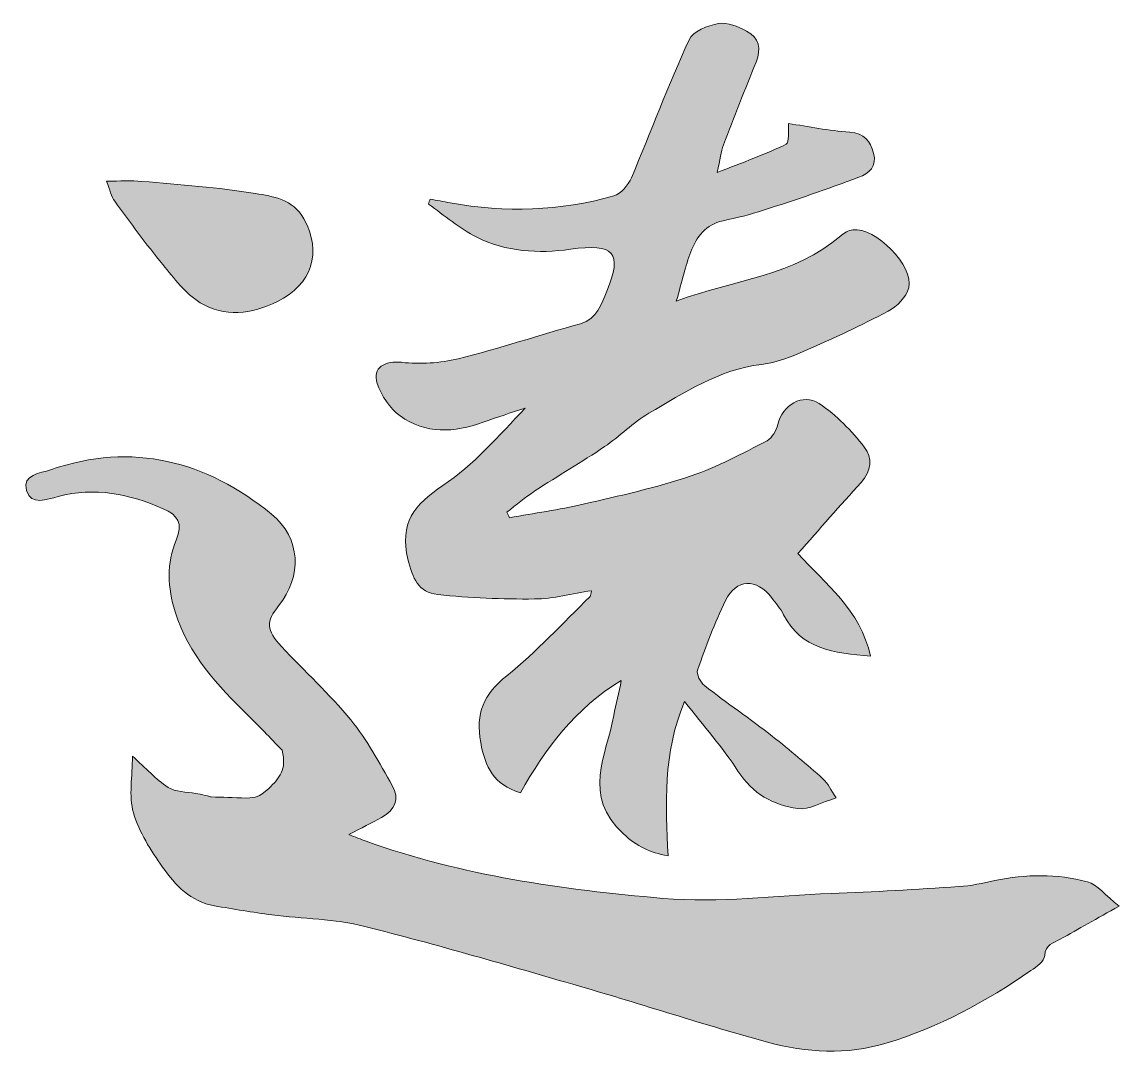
# Model space of a CAD drawing. Header units: inches. Extents: x -3272461 to -2504170, y 403793 to 1071042.
# Drawn here: x -2654186 to -2652991, y 838321 to 839447 of the extents above; entities that cross this region are included whole.
import ezdxf

# ---------------------------------------------------------------- set-up
doc = ezdxf.new("R2010")
doc.units = ezdxf.units.IN
doc.header["$LTSCALE"] = 1000
doc.header["$MEASUREMENT"] = 0
doc.layers.get('0').update_dxf_attribs({"lineweight": 18})

msp = doc.modelspace()

# ---------------------------------------------------------------- hatches: boundary and pattern name
h = msp.add_hatch(color=256)
edge = h.paths.add_edge_path(flags=0)
edge.add_spline(control_points=[(-2653457.4, 839196), (-2653451.2, 839212.4), (-2653441.1, 839225.8), (-2653422.2, 839230)], knot_values=[0, 0, 0, 0, 51.218065, 51.218065, 51.218065, 51.218065], weights=[1, 1, 1, 1], degree=3, periodic=0)
edge.add_spline(control_points=[(-2653422.2, 839230), (-2653407.4, 839233.2), (-2653392.5, 839236.7), (-2653378.1, 839241.4)], knot_values=[0, 0, 0, 0, 45.564726, 45.564726, 45.564726, 45.564726], weights=[1, 1, 1, 1], degree=3, periodic=0)
edge.add_spline(control_points=[(-2653378.1, 839241.4), (-2653343.3, 839252.8), (-2653308.5, 839264.4), (-2653274.2, 839277.4)], knot_values=[0, 0, 0, 0, 109.994376, 109.994376, 109.994376, 109.994376], weights=[1, 1, 1, 1], degree=3, periodic=0)
edge.add_spline(control_points=[(-2653274.2, 839277.4), (-2653263.6, 839281.3), (-2653253.9, 839289.4), (-2653258.1, 839303.7)], knot_values=[0, 0, 0, 0, 34.605464, 34.605464, 34.605464, 34.605464], weights=[1, 1, 1, 1], degree=3, periodic=0)
edge.add_spline(control_points=[(-2653258.1, 839303.7), (-2653261.9, 839316.6), (-2653268.2, 839325.4), (-2653284.2, 839326.5)], knot_values=[0, 0, 0, 0, 37.511516, 37.511516, 37.511516, 37.511516], weights=[1, 1, 1, 1], degree=3, periodic=0)
edge.add_spline(control_points=[(-2653284.2, 839326.5), (-2653306.9, 839328), (-2653329.4, 839332.7), (-2653350.8, 839335.9)], knot_values=[0, 0, 0, 0, 67.314942, 67.314942, 67.314942, 67.314942], weights=[1, 1, 1, 1], degree=3, periodic=0)
edge.add_spline(control_points=[(-2653350.8, 839335.9), (-2653351.5, 839328.1), (-2653349.7, 839315.1), (-2653353.3, 839313.4)], knot_values=[0, 0, 0, 0, 23.085635, 23.085635, 23.085635, 23.085635], weights=[1, 1, 1, 1], degree=3, periodic=0)
edge.add_spline(control_points=[(-2653353.3, 839313.4), (-2653376.1, 839302.4), (-2653400.1, 839293.8), (-2653428.6, 839282.5)], knot_values=[0, 0, 0, 0, 81.393183, 81.393183, 81.393183, 81.393183], weights=[1, 1, 1, 1], degree=3, periodic=0)
edge.add_spline(control_points=[(-2653428.6, 839282.5), (-2653425.3, 839297.1), (-2653424.5, 839305.3), (-2653421.7, 839312.8)], knot_values=[0, 0, 0, 0, 31.031593, 31.031593, 31.031593, 31.031593], weights=[1, 1, 1, 1], degree=3, periodic=0)
edge.add_spline(control_points=[(-2653421.7, 839312.8), (-2653410.2, 839342.9), (-2653398.5, 839372.8), (-2653386.2, 839402.7)], knot_values=[0, 0, 0, 0, 96.659971, 96.659971, 96.659971, 96.659971], weights=[1, 1, 1, 1], degree=3, periodic=0)
edge.add_spline(control_points=[(-2653386.2, 839402.7), (-2653380.3, 839417.3), (-2653383, 839429.5), (-2653396.5, 839436.7)], knot_values=[0, 0, 0, 0, 39.695113, 39.695113, 39.695113, 39.695113], weights=[1, 1, 1, 1], degree=3, periodic=0)
edge.add_spline(control_points=[(-2653396.5, 839436.7), (-2653405.8, 839441.6), (-2653417.6, 839446.6), (-2653427.1, 839444.9)], knot_values=[0, 0, 0, 0, 32.216004, 32.216004, 32.216004, 32.216004], weights=[1, 1, 1, 1], degree=3, periodic=0)
edge.add_spline(control_points=[(-2653427.1, 839444.9), (-2653438.9, 839442.7), (-2653455.1, 839436.4), (-2653459.3, 839427.2)], knot_values=[0, 0, 0, 0, 37.854248, 37.854248, 37.854248, 37.854248], weights=[1, 1, 1, 1], degree=3, periodic=0)
edge.add_spline(control_points=[(-2653459.3, 839427.2), (-2653481.9, 839377.8), (-2653500.8, 839326.8), (-2653522.1, 839276.9)], knot_values=[0, 0, 0, 0, 162.940741, 162.940741, 162.940741, 162.940741], weights=[1, 1, 1, 1], degree=3, periodic=0)
edge.add_spline(control_points=[(-2653522.1, 839276.9), (-2653525.6, 839268.8), (-2653533.5, 839259.2), (-2653541.2, 839257)], knot_values=[0, 0, 0, 0, 28.311681, 28.311681, 28.311681, 28.311681], weights=[1, 1, 1, 1], degree=3, periodic=0)
edge.add_spline(control_points=[(-2653541.2, 839257), (-2653599.9, 839240.5), (-2653659.5, 839238.5), (-2653719.6, 839249.5)], knot_values=[0, 0, 0, 0, 180.087882, 180.087882, 180.087882, 180.087882], weights=[1, 1, 1, 1], degree=3, periodic=0)
edge.add_spline(control_points=[(-2653719.6, 839249.5), (-2653726.9, 839250.8), (-2653734.2, 839252.2), (-2653741.5, 839253.6)], knot_values=[0, 0, 0, 0, 22.316623, 22.316623, 22.316623, 22.316623], weights=[1, 1, 1, 1], degree=3, periodic=0)
edge.add_spline(control_points=[(-2653741.5, 839253.6), (-2653742.1, 839251.8), (-2653742.7, 839249.9), (-2653743.3, 839248.1)], knot_values=[0, 0, 0, 0, 5.771272, 5.771272, 5.771272, 5.771272], weights=[1, 1, 1, 1], degree=3, periodic=0)
edge.add_spline(control_points=[(-2653743.3, 839248.1), (-2653725.8, 839235.9), (-2653709.5, 839221.5), (-2653690.7, 839212.1)], knot_values=[0, 0, 0, 0, 63.854733, 63.854733, 63.854733, 63.854733], weights=[1, 1, 1, 1], degree=3, periodic=0)
edge.add_spline(control_points=[(-2653690.7, 839212.1), (-2653658.7, 839196), (-2653623.6, 839194), (-2653588.6, 839198.9)], knot_values=[0, 0, 0, 0, 104.558746, 104.558746, 104.558746, 104.558746], weights=[1, 1, 1, 1], degree=3, periodic=0)
edge.add_spline(control_points=[(-2653588.6, 839198.9), (-2653541, 839205.5), (-2653531.2, 839195.5), (-2653549, 839153.2)], knot_values=[0, 0, 0, 0, 89.3018, 89.3018, 89.3018, 89.3018], weights=[1, 1, 1, 1], degree=3, periodic=0)
edge.add_spline(control_points=[(-2653549, 839153.2), (-2653554.8, 839139.5), (-2653559.3, 839123), (-2653577.6, 839117.8)], knot_values=[0, 0, 0, 0, 47.489668, 47.489668, 47.489668, 47.489668], weights=[1, 1, 1, 1], degree=3, periodic=0)
edge.add_spline(control_points=[(-2653577.6, 839117.8), (-2653622.2, 839105.3), (-2653666.1, 839090.8), (-2653711, 839079.6)], knot_values=[0, 0, 0, 0, 138.725523, 138.725523, 138.725523, 138.725523], weights=[1, 1, 1, 1], degree=3, periodic=0)
edge.add_spline(control_points=[(-2653711, 839079.6), (-2653730.7, 839074.8), (-2653752.3, 839073.4), (-2653772.6, 839075.7)], knot_values=[0, 0, 0, 0, 62.030065, 62.030065, 62.030065, 62.030065], weights=[1, 1, 1, 1], degree=3, periodic=0)
edge.add_spline(control_points=[(-2653772.6, 839075.7), (-2653790.6, 839077.6), (-2653804.9, 839070), (-2653799.1, 839052.8)], knot_values=[0, 0, 0, 0, 43.65304, 43.65304, 43.65304, 43.65304], weights=[1, 1, 1, 1], degree=3, periodic=0)
edge.add_spline(control_points=[(-2653799.1, 839052.8), (-2653794.6, 839039.6), (-2653785.4, 839025.4), (-2653774.2, 839017.4)], knot_values=[0, 0, 0, 0, 43.90798, 43.90798, 43.90798, 43.90798], weights=[1, 1, 1, 1], degree=3, periodic=0)
edge.add_spline(control_points=[(-2653774.2, 839017.4), (-2653746.5, 838997.5), (-2653715.2, 838998.8), (-2653683.8, 839010.4)], knot_values=[0, 0, 0, 0, 94.792275, 94.792275, 94.792275, 94.792275], weights=[1, 1, 1, 1], degree=3, periodic=0)
edge.add_spline(control_points=[(-2653683.8, 839010.4), (-2653668.7, 839016), (-2653653.2, 839020.7), (-2653637.9, 839025.8)], knot_values=[0, 0, 0, 0, 48.425693, 48.425693, 48.425693, 48.425693], weights=[1, 1, 1, 1], degree=3, periodic=0)
edge.add_spline(control_points=[(-2653637.9, 839025.8), (-2653666.7, 838995.3), (-2653694.2, 838963.9), (-2653727.7, 838941.4)], knot_values=[0, 0, 0, 0, 123.501583, 123.501583, 123.501583, 123.501583], weights=[1, 1, 1, 1], degree=3, periodic=0)
edge.add_spline(control_points=[(-2653727.7, 838941.4), (-2653758.9, 838920.5), (-2653775.2, 838900), (-2653765.6, 838861.2)], knot_values=[0, 0, 0, 0, 96.491121, 96.491121, 96.491121, 96.491121], weights=[1, 1, 1, 1], degree=3, periodic=0)
edge.add_spline(control_points=[(-2653765.6, 838861.2), (-2653760.4, 838840.3), (-2653754.5, 838825.1), (-2653733.2, 838822.7)], knot_values=[0, 0, 0, 0, 54.486351, 54.486351, 54.486351, 54.486351], weights=[1, 1, 1, 1], degree=3, periodic=0)
edge.add_spline(control_points=[(-2653733.2, 838822.7), (-2653698.2, 838818.9), (-2653662.8, 838817.5), (-2653627.7, 838817.8)], knot_values=[0, 0, 0, 0, 105.661691, 105.661691, 105.661691, 105.661691], weights=[1, 1, 1, 1], degree=3, periodic=0)
edge.add_spline(control_points=[(-2653627.7, 838817.8), (-2653607.2, 838818), (-2653586.8, 838823.6), (-2653565.6, 838826.8)], knot_values=[0, 0, 0, 0, 62.830699, 62.830699, 62.830699, 62.830699], weights=[1, 1, 1, 1], degree=3, periodic=0)
edge.add_spline(control_points=[(-2653565.6, 838826.8), (-2653566.3, 838823.8), (-2653566.2, 838821.5), (-2653567.2, 838820.4)], knot_values=[0, 0, 0, 0, 6.68476, 6.68476, 6.68476, 6.68476], weights=[1, 1, 1, 1], degree=3, periodic=0)
edge.add_spline(control_points=[(-2653567.2, 838820.4), (-2653597.2, 838791.3), (-2653625.4, 838760.1), (-2653657.9, 838734.1)], knot_values=[0, 0, 0, 0, 125.23449, 125.23449, 125.23449, 125.23449], weights=[1, 1, 1, 1], degree=3, periodic=0)
edge.add_spline(control_points=[(-2653657.9, 838734.1), (-2653683.3, 838713.8), (-2653692.1, 838693.3), (-2653686.3, 838661.3)], knot_values=[0, 0, 0, 0, 83.048712, 83.048712, 83.048712, 83.048712], weights=[1, 1, 1, 1], degree=3, periodic=0)
edge.add_spline(control_points=[(-2653686.3, 838661.3), (-2653681.5, 838634.7), (-2653672.3, 838615.5), (-2653643.1, 838606.7)], knot_values=[0, 0, 0, 0, 74.265126, 74.265126, 74.265126, 74.265126], weights=[1, 1, 1, 1], degree=3, periodic=0)
edge.add_spline(control_points=[(-2653643.1, 838606.7), (-2653616, 838654.6), (-2653583, 838698.7), (-2653533.4, 838728.9)], knot_values=[0, 0, 0, 0, 166.01808, 166.01808, 166.01808, 166.01808], weights=[1, 1, 1, 1], degree=3, periodic=0)
edge.add_spline(control_points=[(-2653533.4, 838728.9), (-2653534.9, 838715.8), (-2653539.1, 838703.5), (-2653541.4, 838690.9)], knot_values=[0, 0, 0, 0, 38.834269, 38.834269, 38.834269, 38.834269], weights=[1, 1, 1, 1], degree=3, periodic=0)
edge.add_spline(control_points=[(-2653541.4, 838690.9), (-2653549.2, 838647.3), (-2653576.3, 838603.8), (-2653530.7, 838561.8)], knot_values=[0, 0, 0, 0, 138.443535, 138.443535, 138.443535, 138.443535], weights=[1, 1, 1, 1], degree=3, periodic=0)
edge.add_spline(control_points=[(-2653530.7, 838561.8), (-2653515.7, 838548), (-2653502.5, 838541.8), (-2653482.2, 838537.9)], knot_values=[0, 0, 0, 0, 54.949852, 54.949852, 54.949852, 54.949852], weights=[1, 1, 1, 1], degree=3, periodic=0)
edge.add_spline(control_points=[(-2653482.2, 838537.9), (-2653484.4, 838593.9), (-2653488.3, 838648.9), (-2653464.2, 838706.1)], knot_values=[0, 0, 0, 0, 170.750179, 170.750179, 170.750179, 170.750179], weights=[1, 1, 1, 1], degree=3, periodic=0)
edge.add_spline(control_points=[(-2653464.2, 838706.1), (-2653443.1, 838679), (-2653422.6, 838656), (-2653406, 838630.3)], knot_values=[0, 0, 0, 0, 95.564653, 95.564653, 95.564653, 95.564653], weights=[1, 1, 1, 1], degree=3, periodic=0)
edge.add_spline(control_points=[(-2653406, 838630.3), (-2653390, 838605.6), (-2653367.5, 838593), (-2653340.7, 838589.4)], knot_values=[0, 0, 0, 0, 79.685179, 79.685179, 79.685179, 79.685179], weights=[1, 1, 1, 1], degree=3, periodic=0)
edge.add_spline(control_points=[(-2653340.7, 838589.4), (-2653328.6, 838587.7), (-2653315.1, 838596.2), (-2653298.9, 838601.1)], knot_values=[0, 0, 0, 0, 43.851146, 43.851146, 43.851146, 43.851146], weights=[1, 1, 1, 1], degree=3, periodic=0)
edge.add_spline(control_points=[(-2653298.9, 838601.1), (-2653304.8, 838609.8), (-2653307.8, 838616.9), (-2653313, 838621.6)], knot_values=[0, 0, 0, 0, 24.919164, 24.919164, 24.919164, 24.919164], weights=[1, 1, 1, 1], degree=3, periodic=0)
edge.add_spline(control_points=[(-2653313, 838621.6), (-2653331, 838637.5), (-2653349.2, 838653.3), (-2653368.2, 838668)], knot_values=[0, 0, 0, 0, 72.106112, 72.106112, 72.106112, 72.106112], weights=[1, 1, 1, 1], degree=3, periodic=0)
edge.add_spline(control_points=[(-2653368.2, 838668), (-2653392.6, 838687), (-2653418.3, 838704.5), (-2653442.6, 838723.6)], knot_values=[0, 0, 0, 0, 92.956996, 92.956996, 92.956996, 92.956996], weights=[1, 1, 1, 1], degree=3, periodic=0)
edge.add_spline(control_points=[(-2653442.6, 838723.6), (-2653447, 838727), (-2653451.5, 838736.1), (-2653450, 838740.4)], knot_values=[0, 0, 0, 0, 19.17138, 19.17138, 19.17138, 19.17138], weights=[1, 1, 1, 1], degree=3, periodic=0)
edge.add_spline(control_points=[(-2653450, 838740.4), (-2653441, 838766.1), (-2653431.3, 838791.5), (-2653419.6, 838816)], knot_values=[0, 0, 0, 0, 81.470705, 81.470705, 81.470705, 81.470705], weights=[1, 1, 1, 1], degree=3, periodic=0)
edge.add_spline(control_points=[(-2653419.6, 838816), (-2653408, 838840), (-2653385.4, 838840.7), (-2653369.3, 838819.3)], knot_values=[0, 0, 0, 0, 63.705578, 63.705578, 63.705578, 63.705578], weights=[1, 1, 1, 1], degree=3, periodic=0)
edge.add_spline(control_points=[(-2653369.3, 838819.3), (-2653364.8, 838813.2), (-2653359.6, 838807.4), (-2653356.2, 838800.7)], knot_values=[0, 0, 0, 0, 22.797035, 22.797035, 22.797035, 22.797035], weights=[1, 1, 1, 1], degree=3, periodic=0)
edge.add_spline(control_points=[(-2653356.2, 838800.7), (-2653336.9, 838762.8), (-2653301.7, 838759.1), (-2653261.4, 838755.4)], knot_values=[0, 0, 0, 0, 110.710861, 110.710861, 110.710861, 110.710861], weights=[1, 1, 1, 1], degree=3, periodic=0)
edge.add_spline(control_points=[(-2653261.4, 838755.4), (-2653272.6, 838806.3), (-2653310.8, 838834.3), (-2653340.6, 838867.4)], knot_values=[0, 0, 0, 0, 139.305714, 139.305714, 139.305714, 139.305714], weights=[1, 1, 1, 1], degree=3, periodic=0)
edge.add_spline(control_points=[(-2653340.6, 838867.4), (-2653316.8, 838894.2), (-2653294.7, 838919.9), (-2653271.7, 838944.8)], knot_values=[0, 0, 0, 0, 103.56107, 103.56107, 103.56107, 103.56107], weights=[1, 1, 1, 1], degree=3, periodic=0)
edge.add_spline(control_points=[(-2653271.7, 838944.8), (-2653260.4, 838957.1), (-2653259.1, 838971.8), (-2653268, 838983)], knot_values=[0, 0, 0, 0, 42.159445, 42.159445, 42.159445, 42.159445], weights=[1, 1, 1, 1], degree=3, periodic=0)
edge.add_spline(control_points=[(-2653268, 838983), (-2653282.2, 839000.9), (-2653298.5, 839018.4), (-2653317.4, 839030.8)], knot_values=[0, 0, 0, 0, 69.032252, 69.032252, 69.032252, 69.032252], weights=[1, 1, 1, 1], degree=3, periodic=0)
edge.add_spline(control_points=[(-2653317.4, 839030.8), (-2653335.5, 839042.8), (-2653357.6, 839028.7), (-2653362.5, 839008)], knot_values=[0, 0, 0, 0, 59.379836, 59.379836, 59.379836, 59.379836], weights=[1, 1, 1, 1], degree=3, periodic=0)
edge.add_spline(control_points=[(-2653362.5, 839008), (-2653364.1, 839001.4), (-2653368.7, 838993.2), (-2653374.3, 838990.3)], knot_values=[0, 0, 0, 0, 21.803104, 21.803104, 21.803104, 21.803104], weights=[1, 1, 1, 1], degree=3, periodic=0)
edge.add_spline(control_points=[(-2653374.3, 838990.3), (-2653401.4, 838976.4), (-2653428.4, 838961.5), (-2653457.1, 838951.9)], knot_values=[0, 0, 0, 0, 91.351934, 91.351934, 91.351934, 91.351934], weights=[1, 1, 1, 1], degree=3, periodic=0)
edge.add_spline(control_points=[(-2653457.1, 838951.9), (-2653495.4, 838939.1), (-2653535.1, 838930.2), (-2653574.6, 838921.1)], knot_values=[0, 0, 0, 0, 121.551509, 121.551509, 121.551509, 121.551509], weights=[1, 1, 1, 1], degree=3, periodic=0)
edge.add_spline(control_points=[(-2653574.6, 838921.1), (-2653601.1, 838914.9), (-2653628.1, 838911.2), (-2653654.9, 838906.4)], knot_values=[0, 0, 0, 0, 81.676214, 81.676214, 81.676214, 81.676214], weights=[1, 1, 1, 1], degree=3, periodic=0)
edge.add_spline(control_points=[(-2653654.9, 838906.4), (-2653655.8, 838908.4), (-2653656.7, 838910.5), (-2653657.7, 838912.5)], knot_values=[0, 0, 0, 0, 6.752187, 6.752187, 6.752187, 6.752187], weights=[1, 1, 1, 1], degree=3, periodic=0)
edge.add_spline(control_points=[(-2653657.7, 838912.5), (-2653647.5, 838920.3), (-2653637.8, 838928.6), (-2653627.2, 838935.6)], knot_values=[0, 0, 0, 0, 38.239486, 38.239486, 38.239486, 38.239486], weights=[1, 1, 1, 1], degree=3, periodic=0)
edge.add_spline(control_points=[(-2653627.2, 838935.6), (-2653602.1, 838952), (-2653576.2, 838967.1), (-2653551.3, 838983.8)], knot_values=[0, 0, 0, 0, 89.943437, 89.943437, 89.943437, 89.943437], weights=[1, 1, 1, 1], degree=3, periodic=0)
edge.add_spline(control_points=[(-2653551.3, 838983.8), (-2653534.7, 838995.1), (-2653520.3, 839010.1), (-2653503.1, 839020.2)], knot_values=[0, 0, 0, 0, 60.40609, 60.40609, 60.40609, 60.40609], weights=[1, 1, 1, 1], degree=3, periodic=0)
edge.add_spline(control_points=[(-2653503.1, 839020.2), (-2653464.4, 839042.7), (-2653426.9, 839067.8), (-2653380.4, 839073.4)], knot_values=[0, 0, 0, 0, 134.828369, 134.828369, 134.828369, 134.828369], weights=[1, 1, 1, 1], degree=3, periodic=0)
edge.add_spline(control_points=[(-2653380.4, 839073.4), (-2653364, 839075.4), (-2653347.7, 839081.9), (-2653332.3, 839088.6)], knot_values=[0, 0, 0, 0, 50.641183, 50.641183, 50.641183, 50.641183], weights=[1, 1, 1, 1], degree=3, periodic=0)
edge.add_spline(control_points=[(-2653332.3, 839088.6), (-2653301.8, 839101.9), (-2653271.4, 839115.9), (-2653242.1, 839131.6)], knot_values=[0, 0, 0, 0, 99.940145, 99.940145, 99.940145, 99.940145], weights=[1, 1, 1, 1], degree=3, periodic=0)
edge.add_spline(control_points=[(-2653242.1, 839131.6), (-2653232.6, 839136.7), (-2653222.2, 839146.9), (-2653219.8, 839156.8)], knot_values=[0, 0, 0, 0, 34.470565, 34.470565, 34.470565, 34.470565], weights=[1, 1, 1, 1], degree=3, periodic=0)
edge.add_spline(control_points=[(-2653219.8, 839156.8), (-2653213.8, 839180.7), (-2653256.4, 839223.3), (-2653280.8, 839220.1)], knot_values=[0, 0, 0, 0, 96.222997, 96.222997, 96.222997, 96.222997], weights=[1, 1, 1, 1], degree=3, periodic=0)
edge.add_spline(control_points=[(-2653280.8, 839220.1), (-2653285.5, 839219.5), (-2653290.4, 839216.6), (-2653294, 839213.5)], knot_values=[0, 0, 0, 0, 14.912026, 14.912026, 14.912026, 14.912026], weights=[1, 1, 1, 1], degree=3, periodic=0)
edge.add_spline(control_points=[(-2653294, 839213.5), (-2653344.3, 839169.9), (-2653409.5, 839166), (-2653473.2, 839142.4)], knot_values=[0, 0, 0, 0, 194.32497, 194.32497, 194.32497, 194.32497], weights=[1, 1, 1, 1], degree=3, periodic=0)
edge.add_spline(control_points=[(-2653473.2, 839142.4), (-2653466.7, 839164.6), (-2653463.2, 839180.7), (-2653457.4, 839196)], knot_values=[0, 0, 0, 0, 55.880095, 55.880095, 55.880095, 55.880095], weights=[1, 1, 1, 1], degree=3, periodic=0)
edge = h.paths.add_edge_path(flags=0)
edge.add_spline(control_points=[(-2653907.8, 839142), (-2653870.5, 839159.9), (-2653858.9, 839195.8), (-2653879, 839232)], knot_values=[0, 0, 0, 0, 107.801225, 107.801225, 107.801225, 107.801225], weights=[1, 1, 1, 1], degree=3, periodic=0)
edge.add_spline(control_points=[(-2653879, 839232), (-2653891.1, 839253.7), (-2653912.6, 839256.5), (-2653931.7, 839259.6)], knot_values=[0, 0, 0, 0, 62.055023, 62.055023, 62.055023, 62.055023], weights=[1, 1, 1, 1], degree=3, periodic=0)
edge.add_spline(control_points=[(-2653931.7, 839259.6), (-2653972.6, 839266.5), (-2654014.2, 839269.1), (-2654055.6, 839272.9)], knot_values=[0, 0, 0, 0, 124.701503, 124.701503, 124.701503, 124.701503], weights=[1, 1, 1, 1], degree=3, periodic=0)
edge.add_spline(control_points=[(-2654055.6, 839272.9), (-2654067.3, 839274), (-2654079.1, 839273.1), (-2654094.2, 839273.1)], knot_values=[0, 0, 0, 0, 38.614831, 38.614831, 38.614831, 38.614831], weights=[1, 1, 1, 1], degree=3, periodic=0)
edge.add_spline(control_points=[(-2654094.2, 839273.1), (-2654090.4, 839263.4), (-2654089, 839256.4), (-2654085.2, 839251.2)], knot_values=[0, 0, 0, 0, 23.777546, 23.777546, 23.777546, 23.777546], weights=[1, 1, 1, 1], degree=3, periodic=0)
edge.add_spline(control_points=[(-2654085.2, 839251.2), (-2654068.2, 839227.9), (-2654051.2, 839204.6), (-2654032.8, 839182.3)], knot_values=[0, 0, 0, 0, 86.584984, 86.584984, 86.584984, 86.584984], weights=[1, 1, 1, 1], degree=3, periodic=0)
edge.add_spline(control_points=[(-2654032.8, 839182.3), (-2654020.6, 839167.3), (-2654008.2, 839150.6), (-2653992.2, 839140.7)], knot_values=[0, 0, 0, 0, 58.36591, 58.36591, 58.36591, 58.36591], weights=[1, 1, 1, 1], degree=3, periodic=0)
edge.add_spline(control_points=[(-2653992.2, 839140.7), (-2653965.3, 839124.2), (-2653936.5, 839128.2), (-2653907.8, 839142)], knot_values=[0, 0, 0, 0, 88.379787, 88.379787, 88.379787, 88.379787], weights=[1, 1, 1, 1], degree=3, periodic=0)
edge = h.paths.add_edge_path(flags=0)
edge.add_spline(control_points=[(-2653906.6, 838810.3), (-2653880.7, 838842.2), (-2653882.3, 838884.3), (-2653914.2, 838910.2)], knot_values=[0, 0, 0, 0, 112.098403, 112.098403, 112.098403, 112.098403], weights=[1, 1, 1, 1], degree=3, periodic=0)
edge.add_spline(control_points=[(-2653914.2, 838910.2), (-2653985.6, 838968.3), (-2654065.7, 838989.4), (-2654155.2, 838958.6)], knot_values=[0, 0, 0, 0, 257.938711, 257.938711, 257.938711, 257.938711], weights=[1, 1, 1, 1], degree=3, periodic=0)
edge.add_spline(control_points=[(-2654155.2, 838958.6), (-2654166.2, 838954.8), (-2654186.3, 838953.6), (-2654181.2, 838935.9)], knot_values=[0, 0, 0, 0, 39.901311, 39.901311, 39.901311, 39.901311], weights=[1, 1, 1, 1], degree=3, periodic=0)
edge.add_spline(control_points=[(-2654181.2, 838935.9), (-2654176.4, 838919.2), (-2654159.1, 838926.4), (-2654147, 838929.5)], knot_values=[0, 0, 0, 0, 39.906656, 39.906656, 39.906656, 39.906656], weights=[1, 1, 1, 1], degree=3, periodic=0)
edge.add_spline(control_points=[(-2654147, 838929.5), (-2654106.8, 838940), (-2654069.1, 838932.4), (-2654032.3, 838916.2)], knot_values=[0, 0, 0, 0, 117.810699, 117.810699, 117.810699, 117.810699], weights=[1, 1, 1, 1], degree=3, periodic=0)
edge.add_spline(control_points=[(-2654032.3, 838916.2), (-2654016.5, 838909.3), (-2654010.6, 838899.9), (-2654018.1, 838882)], knot_values=[0, 0, 0, 0, 42.859218, 42.859218, 42.859218, 42.859218], weights=[1, 1, 1, 1], degree=3, periodic=0)
edge.add_spline(control_points=[(-2654018.1, 838882), (-2654028.8, 838856.6), (-2654027.7, 838830.1), (-2654019.4, 838803.8)], knot_values=[0, 0, 0, 0, 79.883367, 79.883367, 79.883367, 79.883367], weights=[1, 1, 1, 1], degree=3, periodic=0)
edge.add_spline(control_points=[(-2654019.4, 838803.8), (-2654004.9, 838757.4), (-2653973.2, 838723.3), (-2653939.3, 838690.5)], knot_values=[0, 0, 0, 0, 140.346525, 140.346525, 140.346525, 140.346525], weights=[1, 1, 1, 1], degree=3, periodic=0)
edge.add_spline(control_points=[(-2653939.3, 838690.5), (-2653927.7, 838679.2), (-2653916.8, 838667.4), (-2653902.6, 838652.9)], knot_values=[0, 0, 0, 0, 52.578677, 52.578677, 52.578677, 52.578677], weights=[1, 1, 1, 1], degree=3, periodic=0)
edge.add_spline(control_points=[(-2653902.6, 838652.9), (-2653897.6, 838631.2), (-2653905.5, 838623), (-2653917.4, 838611.3)], knot_values=[0, 0, 0, 0, 47.073419, 47.073419, 47.073419, 47.073419], weights=[1, 1, 1, 1], degree=3, periodic=0)
edge.add_spline(control_points=[(-2653917.4, 838611.3), (-2653928.7, 838600.9), (-2653931.1, 838602), (-2653941.6, 838600.9)], knot_values=[0, 0, 0, 0, 27.143306, 27.143306, 27.143306, 27.143306], weights=[1, 1, 1, 1], degree=3, periodic=0)
edge.add_spline(control_points=[(-2653941.6, 838600.9), (-2653956.6, 838601.5), (-2653967.6, 838601.7), (-2653980.2, 838602.2)], knot_values=[0, 0, 0, 0, 38.653325, 38.653325, 38.653325, 38.653325], weights=[1, 1, 1, 1], degree=3, periodic=0)
edge.add_spline(control_points=[(-2653980.2, 838602.2), (-2653980.2, 838602.2), (-2653991.7, 838605.2), (-2653996.9, 838605.8)], knot_values=[0, 0, 0, 0, 17.08578, 17.08578, 17.08578, 17.08578], weights=[1, 1, 1, 1], degree=3, periodic=0)
edge.add_spline(control_points=[(-2653996.9, 838605.8), (-2654007.1, 838607.8), (-2654018.9, 838607.2), (-2654027.1, 838612.5)], knot_values=[0, 0, 0, 0, 31.132616, 31.132616, 31.132616, 31.132616], weights=[1, 1, 1, 1], degree=3, periodic=0)
edge.add_spline(control_points=[(-2654027.1, 838612.5), (-2654040.4, 838621.1), (-2654051.3, 838633.5), (-2654065.9, 838646.7)], knot_values=[0, 0, 0, 0, 51.834846, 51.834846, 51.834846, 51.834846], weights=[1, 1, 1, 1], degree=3, periodic=0)
edge.add_spline(control_points=[(-2654065.9, 838646.7), (-2654065.9, 838624.2), (-2654070.1, 838603.2), (-2654064.8, 838584.8)], knot_values=[0, 0, 0, 0, 62.151543, 62.151543, 62.151543, 62.151543], weights=[1, 1, 1, 1], degree=3, periodic=0)
edge.add_spline(control_points=[(-2654064.8, 838584.8), (-2654058.7, 838563.7), (-2654045.9, 838543.9), (-2654033, 838525.5)], knot_values=[0, 0, 0, 0, 67.641814, 67.641814, 67.641814, 67.641814], weights=[1, 1, 1, 1], degree=3, periodic=0)
edge.add_spline(control_points=[(-2654033, 838525.5), (-2654019.3, 838505.8), (-2654002.4, 838488), (-2653976.6, 838483.5)], knot_values=[0, 0, 0, 0, 72.355395, 72.355395, 72.355395, 72.355395], weights=[1, 1, 1, 1], degree=3, periodic=0)
edge.add_spline(control_points=[(-2653976.6, 838483.5), (-2653955.7, 838479.9), (-2653934.9, 838476.3), (-2653913.9, 838473.6)], knot_values=[0, 0, 0, 0, 63.442265, 63.442265, 63.442265, 63.442265], weights=[1, 1, 1, 1], degree=3, periodic=0)
edge.add_spline(control_points=[(-2653913.9, 838473.6), (-2653880.2, 838469.3), (-2653845.4, 838469.3), (-2653812.7, 838461)], knot_values=[0, 0, 0, 0, 102.098108, 102.098108, 102.098108, 102.098108], weights=[1, 1, 1, 1], degree=3, periodic=0)
edge.add_spline(control_points=[(-2653812.7, 838461), (-2653734.2, 838441.3), (-2653656.6, 838418.4), (-2653578.8, 838395.9)], knot_values=[0, 0, 0, 0, 242.786488, 242.786488, 242.786488, 242.786488], weights=[1, 1, 1, 1], degree=3, periodic=0)
edge.add_spline(control_points=[(-2653578.8, 838395.9), (-2653510.3, 838376), (-2653442.5, 838353.7), (-2653373.7, 838334.9)], knot_values=[0, 0, 0, 0, 214.001843, 214.001843, 214.001843, 214.001843], weights=[1, 1, 1, 1], degree=3, periodic=0)
edge.add_spline(control_points=[(-2653373.7, 838334.9), (-2653331.3, 838323.3), (-2653287.5, 838320.8), (-2653244.3, 838333.8)], knot_values=[0, 0, 0, 0, 131.196002, 131.196002, 131.196002, 131.196002], weights=[1, 1, 1, 1], degree=3, periodic=0)
edge.add_spline(control_points=[(-2653244.3, 838333.8), (-2653187.2, 838351), (-2653135.5, 838379.3), (-2653086.6, 838412.9)], knot_values=[0, 0, 0, 0, 177.101159, 177.101159, 177.101159, 177.101159], weights=[1, 1, 1, 1], degree=3, periodic=0)
edge.add_spline(control_points=[(-2653086.6, 838412.9), (-2653080.5, 838417), (-2653072, 838423.3), (-2653071.6, 838429.2)], knot_values=[0, 0, 0, 0, 22.723278, 22.723278, 22.723278, 22.723278], weights=[1, 1, 1, 1], degree=3, periodic=0)
edge.add_spline(control_points=[(-2653071.6, 838429.2), (-2653070.9, 838441.5), (-2653062.2, 838442.9), (-2653054.7, 838447.1)], knot_values=[0, 0, 0, 0, 26.375551, 26.375551, 26.375551, 26.375551], weights=[1, 1, 1, 1], degree=3, periodic=0)
edge.add_spline(control_points=[(-2653054.7, 838447.1), (-2653034.8, 838458.2), (-2653015, 838469.5), (-2652990.6, 838483.1)], knot_values=[0, 0, 0, 0, 73.517255, 73.517255, 73.517255, 73.517255], weights=[1, 1, 1, 1], degree=3, periodic=0)
edge.add_spline(control_points=[(-2652990.6, 838483.1), (-2653005.7, 838495), (-2653014.2, 838506.5), (-2653025.2, 838509.5)], knot_values=[0, 0, 0, 0, 43.774862, 43.774862, 43.774862, 43.774862], weights=[1, 1, 1, 1], degree=3, periodic=0)
edge.add_spline(control_points=[(-2653025.2, 838509.5), (-2653058.2, 838518.6), (-2653092.2, 838518), (-2653126, 838510.9)], knot_values=[0, 0, 0, 0, 101.779183, 101.779183, 101.779183, 101.779183], weights=[1, 1, 1, 1], degree=3, periodic=0)
edge.add_spline(control_points=[(-2653126, 838510.9), (-2653138.9, 838508.2), (-2653152, 838505.3), (-2653165.1, 838504.4)], knot_values=[0, 0, 0, 0, 39.689253, 39.689253, 39.689253, 39.689253], weights=[1, 1, 1, 1], degree=3, periodic=0)
edge.add_spline(control_points=[(-2653165.1, 838504.4), (-2653211.5, 838501.4), (-2653258, 838498.5), (-2653304.5, 838496.9)], knot_values=[0, 0, 0, 0, 139.607581, 139.607581, 139.607581, 139.607581], weights=[1, 1, 1, 1], degree=3, periodic=0)
edge.add_spline(control_points=[(-2653304.5, 838496.9), (-2653365.5, 838494.7), (-2653425.9, 838486.2), (-2653487.6, 838491.6)], knot_values=[0, 0, 0, 0, 183.375986, 183.375986, 183.375986, 183.375986], weights=[1, 1, 1, 1], degree=3, periodic=0)
edge.add_spline(control_points=[(-2653487.6, 838491.6), (-2653597.8, 838501.2), (-2653706.5, 838516.2), (-2653811.1, 838553.9)], knot_values=[0, 0, 0, 0, 330.391992, 330.391992, 330.391992, 330.391992], weights=[1, 1, 1, 1], degree=3, periodic=0)
edge.add_spline(control_points=[(-2653811.1, 838553.9), (-2653817, 838556), (-2653822.9, 838558.4), (-2653830.1, 838561.1)], knot_values=[0, 0, 0, 0, 20.364919, 20.364919, 20.364919, 20.364919], weights=[1, 1, 1, 1], degree=3, periodic=0)
edge.add_spline(control_points=[(-2653830.1, 838561.1), (-2653816.4, 838568.2), (-2653805.3, 838573.9), (-2653794.3, 838579.8)], knot_values=[0, 0, 0, 0, 40.420343, 40.420343, 40.420343, 40.420343], weights=[1, 1, 1, 1], degree=3, periodic=0)
edge.add_spline(control_points=[(-2653794.3, 838579.8), (-2653779.5, 838587.7), (-2653774.5, 838600.1), (-2653782.8, 838614.6)], knot_values=[0, 0, 0, 0, 41.988177, 41.988177, 41.988177, 41.988177], weights=[1, 1, 1, 1], degree=3, periodic=0)
edge.add_spline(control_points=[(-2653782.8, 838614.6), (-2653796.7, 838639.1), (-2653810.2, 838664.4), (-2653827.9, 838686)], knot_values=[0, 0, 0, 0, 84.568592, 84.568592, 84.568592, 84.568592], weights=[1, 1, 1, 1], degree=3, periodic=0)
edge.add_spline(control_points=[(-2653827.9, 838686), (-2653851.1, 838714.3), (-2653878.3, 838739.2), (-2653903.4, 838766)], knot_values=[0, 0, 0, 0, 110.023734, 110.023734, 110.023734, 110.023734], weights=[1, 1, 1, 1], degree=3, periodic=0)
edge.add_spline(control_points=[(-2653903.4, 838766), (-2653920.1, 838783.9), (-2653920.4, 838793.4), (-2653906.6, 838810.3)], knot_values=[0, 0, 0, 0, 51.054795, 51.054795, 51.054795, 51.054795], weights=[1, 1, 1, 1], degree=3, periodic=0)

# ---------------------------------------------------------------- linework, layer by layer
for points in [[(-2653459.3, 839427.2), (-2653455.1, 839436.4), (-2653438.9, 839442.7), (-2653427.1, 839444.9)], [(-2653427.1, 839444.9), (-2653417.6, 839446.6), (-2653405.8, 839441.6), (-2653396.5, 839436.7)], [(-2653522.1, 839276.9), (-2653500.8, 839326.8), (-2653481.9, 839377.8), (-2653459.3, 839427.2)], [(-2653396.5, 839436.7), (-2653383, 839429.5), (-2653380.3, 839417.3), (-2653386.2, 839402.7)], [(-2653386.2, 839402.7), (-2653398.5, 839372.8), (-2653410.2, 839342.9), (-2653421.7, 839312.8)], [(-2653353.3, 839313.4), (-2653349.7, 839315.1), (-2653351.5, 839328.1), (-2653350.8, 839335.9)], [(-2653350.8, 839335.9), (-2653329.4, 839332.7), (-2653306.9, 839328), (-2653284.2, 839326.5)], [(-2653284.2, 839326.5), (-2653268.2, 839325.4), (-2653261.9, 839316.6), (-2653258.1, 839303.7)], [(-2653428.6, 839282.5), (-2653400.1, 839293.8), (-2653376.1, 839302.4), (-2653353.3, 839313.4)], [(-2653421.7, 839312.8), (-2653424.5, 839305.3), (-2653425.3, 839297.1), (-2653428.6, 839282.5)], [(-2653258.1, 839303.7), (-2653253.9, 839289.4), (-2653263.6, 839281.3), (-2653274.2, 839277.4)], [(-2654094.2, 839273.1), (-2654079.1, 839273.1), (-2654067.3, 839274), (-2654055.6, 839272.9)], [(-2654085.2, 839251.2), (-2654089, 839256.4), (-2654090.4, 839263.4), (-2654094.2, 839273.1)], [(-2654055.6, 839272.9), (-2654014.2, 839269.1), (-2653972.6, 839266.5), (-2653931.7, 839259.6)], [(-2653541.2, 839257), (-2653533.5, 839259.2), (-2653525.6, 839268.8), (-2653522.1, 839276.9)], [(-2653274.2, 839277.4), (-2653308.5, 839264.4), (-2653343.3, 839252.8), (-2653378.1, 839241.4)], [(-2653931.7, 839259.6), (-2653912.6, 839256.5), (-2653891.1, 839253.7), (-2653879, 839232)], [(-2654032.8, 839182.3), (-2654051.2, 839204.6), (-2654068.2, 839227.9), (-2654085.2, 839251.2)], [(-2653743.3, 839248.1), (-2653742.7, 839249.9), (-2653742.1, 839251.8), (-2653741.5, 839253.6)], [(-2653690.7, 839212.1), (-2653709.5, 839221.5), (-2653725.8, 839235.9), (-2653743.3, 839248.1)], [(-2653741.5, 839253.6), (-2653734.2, 839252.2), (-2653726.9, 839250.8), (-2653719.6, 839249.5)], [(-2653719.6, 839249.5), (-2653659.5, 839238.5), (-2653599.9, 839240.5), (-2653541.2, 839257)], [(-2653378.1, 839241.4), (-2653392.5, 839236.7), (-2653407.4, 839233.2), (-2653422.2, 839230)], [(-2653879, 839232), (-2653858.9, 839195.8), (-2653870.5, 839159.9), (-2653907.8, 839142)], [(-2653422.2, 839230), (-2653441.1, 839225.8), (-2653451.2, 839212.4), (-2653457.4, 839196)], [(-2653588.6, 839198.9), (-2653623.6, 839194), (-2653658.7, 839196), (-2653690.7, 839212.1)], [(-2653473.2, 839142.4), (-2653409.5, 839166), (-2653344.3, 839169.9), (-2653294, 839213.5)], [(-2653294, 839213.5), (-2653290.4, 839216.6), (-2653285.5, 839219.5), (-2653280.8, 839220.1)], [(-2653280.8, 839220.1), (-2653256.4, 839223.3), (-2653213.8, 839180.7), (-2653219.8, 839156.8)], [(-2653549, 839153.2), (-2653531.2, 839195.5), (-2653541, 839205.5), (-2653588.6, 839198.9)], [(-2653457.4, 839196), (-2653463.2, 839180.7), (-2653466.7, 839164.6), (-2653473.2, 839142.4)], [(-2653992.2, 839140.7), (-2654008.2, 839150.6), (-2654020.6, 839167.3), (-2654032.8, 839182.3)], [(-2653577.6, 839117.8), (-2653559.3, 839123), (-2653554.8, 839139.5), (-2653549, 839153.2)], [(-2653219.8, 839156.8), (-2653222.2, 839146.9), (-2653232.6, 839136.7), (-2653242.1, 839131.6)], [(-2653907.8, 839142), (-2653936.5, 839128.2), (-2653965.3, 839124.2), (-2653992.2, 839140.7)], [(-2653242.1, 839131.6), (-2653271.4, 839115.9), (-2653301.8, 839101.9), (-2653332.3, 839088.6)], [(-2653711, 839079.6), (-2653666.1, 839090.8), (-2653622.2, 839105.3), (-2653577.6, 839117.8)], [(-2653772.6, 839075.7), (-2653752.3, 839073.4), (-2653730.7, 839074.8), (-2653711, 839079.6)], [(-2653332.3, 839088.6), (-2653347.7, 839081.9), (-2653364, 839075.4), (-2653380.4, 839073.4)], [(-2653799.1, 839052.8), (-2653804.9, 839070), (-2653790.6, 839077.6), (-2653772.6, 839075.7)], [(-2653380.4, 839073.4), (-2653426.9, 839067.8), (-2653464.4, 839042.7), (-2653503.1, 839020.2)], [(-2653774.2, 839017.4), (-2653785.4, 839025.4), (-2653794.6, 839039.6), (-2653799.1, 839052.8)], [(-2653362.5, 839008), (-2653357.6, 839028.7), (-2653335.5, 839042.8), (-2653317.4, 839030.8)], [(-2653727.7, 838941.4), (-2653694.2, 838963.9), (-2653666.7, 838995.3), (-2653637.9, 839025.8)], [(-2653637.9, 839025.8), (-2653653.2, 839020.7), (-2653668.7, 839016), (-2653683.8, 839010.4)], [(-2653503.1, 839020.2), (-2653520.3, 839010.1), (-2653534.7, 838995.1), (-2653551.3, 838983.8)], [(-2653317.4, 839030.8), (-2653298.5, 839018.4), (-2653282.2, 839000.9), (-2653268, 838983)], [(-2653683.8, 839010.4), (-2653715.2, 838998.8), (-2653746.5, 838997.5), (-2653774.2, 839017.4)], [(-2653374.3, 838990.3), (-2653368.7, 838993.2), (-2653364.1, 839001.4), (-2653362.5, 839008)], [(-2653551.3, 838983.8), (-2653576.2, 838967.1), (-2653602.1, 838952), (-2653627.2, 838935.6)], [(-2653457.1, 838951.9), (-2653428.4, 838961.5), (-2653401.4, 838976.4), (-2653374.3, 838990.3)], [(-2653914.2, 838910.2), (-2653985.6, 838968.3), (-2654065.7, 838989.4), (-2654155.2, 838958.6)], [(-2653268, 838983), (-2653259.1, 838971.8), (-2653260.4, 838957.1), (-2653271.7, 838944.8)], [(-2654155.2, 838958.6), (-2654166.2, 838954.8), (-2654186.3, 838953.6), (-2654181.2, 838935.9)], [(-2653574.6, 838921.1), (-2653535.1, 838930.2), (-2653495.4, 838939.1), (-2653457.1, 838951.9)], [(-2653765.6, 838861.2), (-2653775.2, 838900), (-2653758.9, 838920.5), (-2653727.7, 838941.4)], [(-2653271.7, 838944.8), (-2653294.7, 838919.9), (-2653316.8, 838894.2), (-2653340.6, 838867.4)], [(-2654181.2, 838935.9), (-2654176.4, 838919.2), (-2654159.1, 838926.4), (-2654147, 838929.5)], [(-2654147, 838929.5), (-2654106.8, 838940), (-2654069.1, 838932.4), (-2654032.3, 838916.2)], [(-2653627.2, 838935.6), (-2653637.8, 838928.6), (-2653647.5, 838920.3), (-2653657.7, 838912.5)], [(-2654032.3, 838916.2), (-2654016.5, 838909.3), (-2654010.6, 838899.9), (-2654018.1, 838882)], [(-2653657.7, 838912.5), (-2653656.7, 838910.5), (-2653655.8, 838908.4), (-2653654.9, 838906.4)], [(-2653654.9, 838906.4), (-2653628.1, 838911.2), (-2653601.1, 838914.9), (-2653574.6, 838921.1)], [(-2653906.6, 838810.3), (-2653880.7, 838842.2), (-2653882.3, 838884.3), (-2653914.2, 838910.2)], [(-2654018.1, 838882), (-2654028.8, 838856.6), (-2654027.7, 838830.1), (-2654019.4, 838803.8)], [(-2653340.6, 838867.4), (-2653310.8, 838834.3), (-2653272.6, 838806.3), (-2653261.4, 838755.4)], [(-2653733.2, 838822.7), (-2653754.5, 838825.1), (-2653760.4, 838840.3), (-2653765.6, 838861.2)], [(-2653369.3, 838819.3), (-2653385.4, 838840.7), (-2653408, 838840), (-2653419.6, 838816)], [(-2653627.7, 838817.8), (-2653662.8, 838817.5), (-2653698.2, 838818.9), (-2653733.2, 838822.7)], [(-2653657.9, 838734.1), (-2653625.4, 838760.1), (-2653597.2, 838791.3), (-2653567.2, 838820.4)], [(-2653565.6, 838826.8), (-2653586.8, 838823.6), (-2653607.2, 838818), (-2653627.7, 838817.8)], [(-2653567.2, 838820.4), (-2653566.2, 838821.5), (-2653566.3, 838823.8), (-2653565.6, 838826.8)], [(-2653356.2, 838800.7), (-2653359.6, 838807.4), (-2653364.8, 838813.2), (-2653369.3, 838819.3)], [(-2653903.4, 838766), (-2653920.1, 838783.9), (-2653920.4, 838793.4), (-2653906.6, 838810.3)], [(-2653419.6, 838816), (-2653431.3, 838791.5), (-2653441, 838766.1), (-2653450, 838740.4)], [(-2654019.4, 838803.8), (-2654004.9, 838757.4), (-2653973.2, 838723.3), (-2653939.3, 838690.5)], [(-2653261.4, 838755.4), (-2653301.7, 838759.1), (-2653336.9, 838762.8), (-2653356.2, 838800.7)], [(-2653827.9, 838686), (-2653851.1, 838714.3), (-2653878.3, 838739.2), (-2653903.4, 838766)], [(-2653686.3, 838661.3), (-2653692.1, 838693.3), (-2653683.3, 838713.8), (-2653657.9, 838734.1)], [(-2653450, 838740.4), (-2653451.5, 838736.1), (-2653447, 838727), (-2653442.6, 838723.6)], [(-2653533.4, 838728.9), (-2653583, 838698.7), (-2653616, 838654.6), (-2653643.1, 838606.7)], [(-2653541.4, 838690.9), (-2653539.1, 838703.5), (-2653534.9, 838715.8), (-2653533.4, 838728.9)], [(-2653442.6, 838723.6), (-2653418.3, 838704.5), (-2653392.6, 838687), (-2653368.2, 838668)], [(-2653464.2, 838706.1), (-2653488.3, 838648.9), (-2653484.4, 838593.9), (-2653482.2, 838537.9)], [(-2653406, 838630.3), (-2653422.6, 838656), (-2653443.1, 838679), (-2653464.2, 838706.1)], [(-2653939.3, 838690.5), (-2653927.7, 838679.2), (-2653916.8, 838667.4), (-2653902.6, 838652.9)], [(-2653782.8, 838614.6), (-2653796.7, 838639.1), (-2653810.2, 838664.4), (-2653827.9, 838686)], [(-2653530.7, 838561.8), (-2653576.3, 838603.8), (-2653549.2, 838647.3), (-2653541.4, 838690.9)], [(-2653643.1, 838606.7), (-2653672.3, 838615.5), (-2653681.5, 838634.7), (-2653686.3, 838661.3)], [(-2653368.2, 838668), (-2653349.2, 838653.3), (-2653331, 838637.5), (-2653313, 838621.6)], [(-2653902.6, 838652.9), (-2653897.6, 838631.2), (-2653905.5, 838623), (-2653917.4, 838611.3)], [(-2654065.9, 838646.7), (-2654065.9, 838624.2), (-2654070.1, 838603.2), (-2654064.8, 838584.8)], [(-2654027.1, 838612.5), (-2654040.4, 838621.1), (-2654051.3, 838633.5), (-2654065.9, 838646.7)], [(-2653340.7, 838589.4), (-2653367.5, 838593), (-2653390, 838605.6), (-2653406, 838630.3)], [(-2653794.3, 838579.8), (-2653779.5, 838587.7), (-2653774.5, 838600.1), (-2653782.8, 838614.6)], [(-2653313, 838621.6), (-2653307.8, 838616.9), (-2653304.8, 838609.8), (-2653298.9, 838601.1)], [(-2653996.9, 838605.8), (-2654007.1, 838607.8), (-2654018.9, 838607.2), (-2654027.1, 838612.5)], [(-2653980.2, 838602.2), (-2653980.2, 838602.2), (-2653991.7, 838605.2), (-2653996.9, 838605.8)], [(-2653941.6, 838600.9), (-2653956.6, 838601.5), (-2653967.6, 838601.7), (-2653980.2, 838602.2)], [(-2653917.4, 838611.3), (-2653928.7, 838600.9), (-2653931.1, 838602), (-2653941.6, 838600.9)], [(-2653298.9, 838601.1), (-2653315.1, 838596.2), (-2653328.6, 838587.7), (-2653340.7, 838589.4)], [(-2654064.8, 838584.8), (-2654058.7, 838563.7), (-2654045.9, 838543.9), (-2654033, 838525.5)], [(-2653830.1, 838561.1), (-2653816.4, 838568.2), (-2653805.3, 838573.9), (-2653794.3, 838579.8)], [(-2653811.1, 838553.9), (-2653817, 838556), (-2653822.9, 838558.4), (-2653830.1, 838561.1)], [(-2653487.6, 838491.6), (-2653597.8, 838501.2), (-2653706.5, 838516.2), (-2653811.1, 838553.9)], [(-2653482.2, 838537.9), (-2653502.5, 838541.8), (-2653515.7, 838548), (-2653530.7, 838561.8)], [(-2654033, 838525.5), (-2654019.3, 838505.8), (-2654002.4, 838488), (-2653976.6, 838483.5)], [(-2653126, 838510.9), (-2653138.9, 838508.2), (-2653152, 838505.3), (-2653165.1, 838504.4)], [(-2653025.2, 838509.5), (-2653058.2, 838518.6), (-2653092.2, 838518), (-2653126, 838510.9)], [(-2652990.6, 838483.1), (-2653005.7, 838495), (-2653014.2, 838506.5), (-2653025.2, 838509.5)], [(-2653304.5, 838496.9), (-2653365.5, 838494.7), (-2653425.9, 838486.2), (-2653487.6, 838491.6)], [(-2653165.1, 838504.4), (-2653211.5, 838501.4), (-2653258, 838498.5), (-2653304.5, 838496.9)], [(-2653976.6, 838483.5), (-2653955.7, 838479.9), (-2653934.9, 838476.3), (-2653913.9, 838473.6)], [(-2653054.7, 838447.1), (-2653034.8, 838458.2), (-2653015, 838469.5), (-2652990.6, 838483.1)], [(-2653913.9, 838473.6), (-2653880.2, 838469.3), (-2653845.4, 838469.3), (-2653812.7, 838461)], [(-2653812.7, 838461), (-2653734.2, 838441.3), (-2653656.6, 838418.4), (-2653578.8, 838395.9)], [(-2653071.6, 838429.2), (-2653070.9, 838441.5), (-2653062.2, 838442.9), (-2653054.7, 838447.1)], [(-2653086.6, 838412.9), (-2653080.5, 838417), (-2653072, 838423.3), (-2653071.6, 838429.2)], [(-2653244.3, 838333.8), (-2653187.2, 838351), (-2653135.5, 838379.3), (-2653086.6, 838412.9)], [(-2653578.8, 838395.9), (-2653510.3, 838376), (-2653442.5, 838353.7), (-2653373.7, 838334.9)], [(-2653373.7, 838334.9), (-2653331.3, 838323.3), (-2653287.5, 838320.8), (-2653244.3, 838333.8)]]:
    msp.add_open_spline(points, degree=3)

doc.saveas('drawing.dxf')
